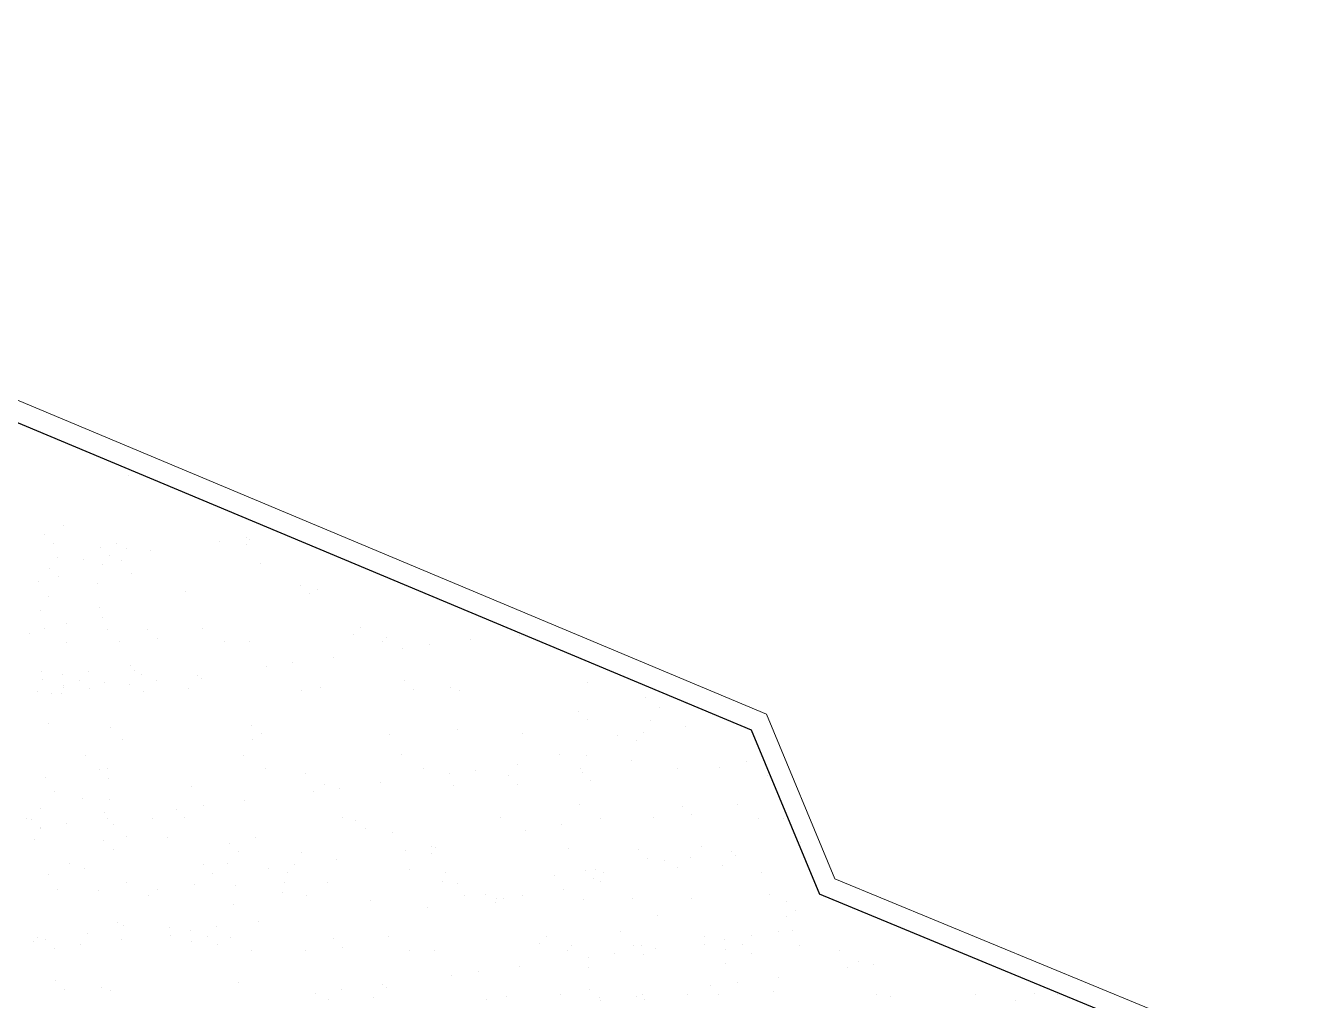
# Model space of a CAD drawing. Header units: inches. Extents: x 12249 to 15396, y 2989 to 4446.
# Drawn here: x 12782.7 to 13158.5, y 4157.6 to 4446.2 of the extents above; entities that cross this region are included whole.
import ezdxf

# ---------------------------------------------------------------- set-up
doc = ezdxf.new("R2010")
doc.units = ezdxf.units.IN
doc.header["$MEASUREMENT"] = 0
for name, color, linetype, lineweight in [('GUTTER', 7, 'Continuous', 15), ('ROOF LINE', 7, 'Continuous', 30), ('ROOFLINE', 7, 'Continuous', 30)]:
    doc.layers.add(name, color=color, linetype=linetype, lineweight=lineweight)

msp = doc.modelspace()

# ---------------------------------------------------------------- linework, layer by layer
at = {"layer": 'GUTTER'}
for p, q in [((12515.51, 4446.16), (13001.96, 4242.33)), ((13158.47, 4137.39), (13022.18, 4193.68))]:
    msp.add_line(p, q, dxfattribs=at)
at = {"layer": 'GUTTER', "ltscale": 150}
msp.add_line((13001.96, 4242.33), (13022.18, 4193.68), dxfattribs=at)
at = {"layer": 'ROOF LINE'}
msp.add_line((12515.5, 4439.66), (12997.37, 4237.75), dxfattribs=at)
at = {"layer": 'ROOF LINE', "ltscale": 150}
for p in [(12997.37, 4237.75), (13158.27, 4130.98)]:
    msp.add_line(p, (13017.59, 4189.08), dxfattribs=at)
at = {"layer": 'ROOFLINE', "color": 7, "linetype": 'Continuous', "lineweight": 25, "ltscale": 100}
for p, q in [((12813.17, 4312.97), (12813.17, 4312.97)), ((12788.22, 4295.5), (12788.22, 4295.5)), ((12793.83, 4298.13), (12793.83, 4298.13)), ((12790.98, 4292.97), (12790.98, 4292.97)), ((12804.88, 4291.79), (12804.88, 4291.79)), ((12809.65, 4292.82), (12809.65, 4292.82)), ((12812.72, 4291.47), (12812.72, 4291.47)), ((12840.16, 4293.53), (12840.16, 4293.53)), ((12847.97, 4294.55), (12847.97, 4294.55)), ((12848.02, 4292.63), (12848.02, 4292.63)), ((12849.12, 4294.17), (12849.12, 4294.17)), ((12792.34, 4288.79), (12792.34, 4288.79)), ((12799.78, 4288.21), (12799.78, 4288.21)), ((12807.59, 4289.24), (12807.59, 4289.24)), ((12811.2, 4287.76), (12811.2, 4287.76)), ((12819.79, 4290.84), (12819.79, 4290.84)), ((12789.69, 4285.5), (12789.69, 4285.5)), ((12805.46, 4286.78), (12805.46, 4286.78)), ((12814.12, 4284.07), (12814.12, 4284.07)), ((12852.18, 4286.86), (12852.18, 4286.86)), ((12786.72, 4281.54), (12786.72, 4281.54)), ((12792.45, 4282.96), (12792.45, 4282.96)), ((12804.03, 4281.01), (12804.03, 4281.01)), ((12864.05, 4280.49), (12864.05, 4280.49)), ((12789.42, 4277.29), (12789.42, 4277.29)), ((12829.93, 4278.75), (12829.93, 4278.75)), ((12866.82, 4277.96), (12866.82, 4277.96)), ((12869.2, 4279.25), (12869.2, 4279.25)), ((12787.26, 4273.17), (12787.26, 4273.17)), ((12804.52, 4273.98), (12804.52, 4273.98)), ((12794.78, 4269.23), (12794.78, 4269.23)), ((12805.5, 4271.01), (12805.5, 4271.01)), ((12783.88, 4266.12), (12783.88, 4266.12)), ((12788.48, 4267.75), (12788.48, 4267.75)), ((12807, 4267.48), (12807, 4267.48)), ((12818.96, 4267.33), (12818.96, 4267.33)), ((12835.19, 4267.84), (12835.19, 4267.84)), ((12879.87, 4266), (12879.87, 4266)), ((12881.91, 4267.92), (12881.91, 4267.92)), ((12889.48, 4265.19), (12889.48, 4265.19)), ((12928.74, 4265.69), (12928.74, 4265.69)), ((12794.81, 4263.72), (12794.81, 4263.72)), ((12810.59, 4263.91), (12810.59, 4263.91)), ((12821.73, 4264.8), (12821.73, 4264.8)), ((12841.52, 4263.81), (12841.52, 4263.81)), ((12848.97, 4263.73), (12848.97, 4263.73)), ((12888.23, 4263.89), (12888.23, 4263.89)), ((12894.37, 4261.83), (12894.37, 4261.83)), ((12902.17, 4262.85), (12902.17, 4262.85)), ((12914.37, 4264.46), (12914.37, 4264.46)), ((12934.94, 4263.98), (12934.94, 4263.98)), ((12861.8, 4257.54), (12861.8, 4257.54)), ((12873.99, 4259.14), (12873.99, 4259.14)), ((12787.54, 4254.95), (12787.54, 4254.95)), ((12793.66, 4254.09), (12793.66, 4254.09)), ((12801.47, 4255.12), (12801.47, 4255.12)), ((12813.67, 4256.72), (12813.67, 4256.72)), ((12815.06, 4255.17), (12815.06, 4255.17)), ((12816.99, 4254.23), (12816.99, 4254.23)), ((12833.62, 4253.83), (12833.62, 4253.83)), ((12853.99, 4256.51), (12853.99, 4256.51)), ((12787.66, 4252.64), (12787.66, 4252.64)), ((12793.86, 4250.92), (12793.86, 4250.92)), ((12793.98, 4250.17), (12793.98, 4250.17)), ((12798.81, 4252.43), (12798.81, 4252.43)), ((12806.17, 4251.77), (12806.17, 4251.77)), ((12813.61, 4251.19), (12813.61, 4251.19)), ((12821.42, 4252.22), (12821.42, 4252.22)), ((12834.77, 4252.84), (12834.77, 4252.84)), ((12870.14, 4250.35), (12870.14, 4250.35)), ((12894.8, 4252.32), (12894.8, 4252.32)), ((12908.51, 4250.17), (12908.51, 4250.17)), ((12949.03, 4251.63), (12949.03, 4251.63)), ((12786.17, 4249.14), (12786.17, 4249.14)), ((12790.36, 4248.39), (12790.36, 4248.39)), ((12793.24, 4248.51), (12793.24, 4248.51)), ((12801.57, 4249.9), (12801.57, 4249.9)), ((12817.58, 4249.21), (12817.58, 4249.21)), ((12830.88, 4249.85), (12830.88, 4249.85)), ((12864.29, 4249.3), (12864.29, 4249.3)), ((12897.56, 4249.79), (12897.56, 4249.79)), ((12911, 4249.38), (12911, 4249.38)), ((12966.29, 4247.17), (12966.29, 4247.17)), ((12946.28, 4243.29), (12946.28, 4243.29)), ((12970.38, 4244.46), (12970.38, 4244.46)), ((12978.19, 4245.49), (12978.19, 4245.49)), ((12789.68, 4239.67), (12789.68, 4239.67)), ((12849.7, 4239.16), (12849.7, 4239.16)), ((12949.04, 4240.76), (12949.04, 4240.76)), ((12967.71, 4240.61), (12967.71, 4240.61)), ((12807.95, 4238.57), (12807.95, 4238.57)), ((12811.54, 4235.01), (12811.54, 4235.01)), ((12852.47, 4236.62), (12852.47, 4236.62)), ((12890.42, 4236.29), (12890.42, 4236.29)), ((12910.61, 4237.83), (12910.61, 4237.83)), ((12929.69, 4236.79), (12929.69, 4236.79)), ((12957.85, 4236), (12957.85, 4236)), ((12965.65, 4237.03), (12965.65, 4237.03)), ((12977.85, 4238.63), (12977.85, 4238.63)), ((12849.91, 4234.83), (12849.91, 4234.83)), ((12963.53, 4234.57), (12963.53, 4234.57)), ((12800.6, 4230.19), (12800.6, 4230.19)), ((12847.31, 4230.27), (12847.31, 4230.27)), ((12894.02, 4230.36), (12894.02, 4230.36)), ((12928.2, 4227.44), (12928.2, 4227.44)), ((12940.73, 4230.44), (12940.73, 4230.44)), ((12948.57, 4230.12), (12948.57, 4230.12)), ((12962.09, 4228.8), (12962.09, 4228.8)), ((12996.02, 4228.23), (12996.02, 4228.23)), ((12788.61, 4223.73), (12788.61, 4223.73)), ((12804.61, 4225.99), (12804.61, 4225.99)), ((12806.92, 4226.16), (12806.92, 4226.16)), ((12853.63, 4226.24), (12853.63, 4226.24)), ((12865.52, 4224.67), (12865.52, 4224.67)), ((12900.34, 4226.33), (12900.34, 4226.33)), ((12908.2, 4224.81), (12908.2, 4224.81)), ((12916, 4225.84), (12916, 4225.84)), ((12925.54, 4224.15), (12925.54, 4224.15)), ((12947.06, 4226.41), (12947.06, 4226.41)), ((12947.48, 4225.08), (12947.48, 4225.08)), ((12975.57, 4226.19), (12975.57, 4226.19)), ((12987.99, 4226.54), (12987.99, 4226.54)), ((13002.35, 4224.2), (13002.35, 4224.2)), ((12807.38, 4223.46), (12807.38, 4223.46)), ((12831.82, 4220.95), (12831.82, 4220.95)), ((12871.09, 4221.45), (12871.09, 4221.45)), ((12875.63, 4220.52), (12875.63, 4220.52)), ((12887.82, 4222.13), (12887.82, 4222.13)), ((12909.46, 4221.26), (12909.46, 4221.26)), ((12928.31, 4221.62), (12928.31, 4221.62)), ((12949.97, 4222.72), (12949.97, 4222.72)), ((12791.31, 4219.49), (12791.31, 4219.49)), ((12799.65, 4217.39), (12799.65, 4217.39)), ((12807.49, 4217.07), (12807.49, 4217.07)), ((12847.45, 4216.81), (12847.45, 4216.81)), ((12867.82, 4219.49), (12867.82, 4219.49)), ((12787.12, 4214.39), (12787.12, 4214.39)), ((12805.98, 4213.36), (12805.98, 4213.36)), ((12827.44, 4214.18), (12827.44, 4214.18)), ((12835.25, 4215.21), (12835.25, 4215.21)), ((12946.54, 4215.54), (12946.54, 4215.54)), ((12977.02, 4215.12), (12977.02, 4215.12)), ((12979.79, 4212.59), (12979.79, 4212.59)), ((12993.25, 4215.63), (12993.25, 4215.63)), ((12782.98, 4211.57), (12782.98, 4211.57)), ((12784.46, 4211.1), (12784.46, 4211.1)), ((12787.07, 4208.86), (12787.07, 4208.86)), ((12794.87, 4209.89), (12794.87, 4209.89)), ((12807.07, 4211.5), (12807.07, 4211.5)), ((12808.89, 4209.67), (12808.89, 4209.67)), ((12820.43, 4211.5), (12820.43, 4211.5)), ((12829.69, 4211.65), (12829.69, 4211.65)), ((12876.4, 4211.74), (12876.4, 4211.74)), ((12880.45, 4210.98), (12880.45, 4210.98)), ((12923.12, 4211.82), (12923.12, 4211.82)), ((12941.36, 4209.66), (12941.36, 4209.66)), ((12952.87, 4211.51), (12952.87, 4211.51)), ((12968.66, 4211.7), (12968.66, 4211.7)), ((12999.58, 4211.6), (12999.58, 4211.6)), ((13007.03, 4211.52), (13007.03, 4211.52)), ((12785.34, 4205.33), (12785.34, 4205.33)), ((12787.23, 4208.56), (12787.23, 4208.56)), ((12805.95, 4204.9), (12805.95, 4204.9)), ((12812.48, 4206.11), (12812.48, 4206.11)), ((12824.6, 4205.84), (12824.6, 4205.84)), ((12850.85, 4205.92), (12850.85, 4205.92)), ((12883.21, 4208.45), (12883.21, 4208.45)), ((12891.37, 4207.38), (12891.37, 4207.38)), ((12930.63, 4207.89), (12930.63, 4207.89)), ((12808.71, 4202.37), (12808.71, 4202.37)), ((12843.08, 4204.13), (12843.08, 4204.13)), ((12845.85, 4201.6), (12845.85, 4201.6)), ((12864.51, 4201.45), (12864.51, 4201.45)), ((12895.02, 4202.16), (12895.02, 4202.16)), ((12902.83, 4203.19), (12902.83, 4203.19)), ((12902.88, 4201.26), (12902.88, 4201.26)), ((12903.99, 4202.81), (12903.99, 4202.81)), ((12943.4, 4202.72), (12943.4, 4202.72)), ((12964.01, 4202.29), (12964.01, 4202.29)), ((12982.66, 4203.22), (12982.66, 4203.22)), ((12991.68, 4201.62), (12991.68, 4201.62)), ((13012.05, 4204.3), (13012.05, 4204.3)), ((12795.69, 4198.19), (12795.69, 4198.19)), ((12835.36, 4197.82), (12835.36, 4197.82)), ((12842.4, 4198.27), (12842.4, 4198.27)), ((12862.46, 4197.87), (12862.46, 4197.87)), ((12874.65, 4199.48), (12874.65, 4199.48)), ((12966.77, 4199.76), (12966.77, 4199.76)), ((12971.68, 4198.98), (12971.68, 4198.98)), ((12979.48, 4200.01), (12979.48, 4200.01)), ((12988.94, 4197.64), (12988.94, 4197.64)), ((12992.84, 4200.63), (12992.84, 4200.63)), ((12789.55, 4194.83), (12789.55, 4194.83)), ((12800.28, 4196.61), (12800.28, 4196.61)), ((12838.12, 4195.29), (12838.12, 4195.29)), ((12854.65, 4196.84), (12854.65, 4196.84)), ((12860.33, 4195.41), (12860.33, 4195.41)), ((12896.26, 4196.49), (12896.26, 4196.49)), ((12907.04, 4195.49), (12907.04, 4195.49)), ((12939.11, 4194.7), (12939.11, 4194.7)), ((12948.43, 4196.18), (12948.43, 4196.18)), ((12950.91, 4193.82), (12950.91, 4193.82)), ((12951.3, 4196.3), (12951.3, 4196.3)), ((12953.75, 4195.58), (12953.75, 4195.58)), ((12975.64, 4197), (12975.64, 4197)), ((13000.46, 4195.66), (13000.46, 4195.66)), ((12792.25, 4190.59), (12792.25, 4190.59)), ((12804.37, 4190.31), (12804.37, 4190.31)), ((12812.71, 4192.63), (12812.71, 4192.63)), ((12821.76, 4190.41), (12821.76, 4190.41)), ((12832.77, 4192.04), (12832.77, 4192.04)), ((12844.88, 4191.77), (12844.88, 4191.77)), ((12859.42, 4192.71), (12859.42, 4192.71)), ((12872.03, 4192.55), (12872.03, 4192.55)), ((12906.13, 4192.8), (12906.13, 4192.8)), ((12910.4, 4192.36), (12910.4, 4192.36)), ((12942.03, 4190.43), (12942.03, 4190.43)), ((12952.85, 4192.88), (12952.85, 4192.88)), ((12819.04, 4188.6), (12819.04, 4188.6)), ((12858.89, 4189.64), (12858.89, 4189.64)), ((12865.75, 4188.68), (12865.75, 4188.68)), ((12884.8, 4187.38), (12884.8, 4187.38)), ((12912.46, 4188.77), (12912.46, 4188.77)), ((12918.92, 4189.13), (12918.92, 4189.13)), ((12921.68, 4186.59), (12921.68, 4186.59)), ((12922.03, 4187.79), (12922.03, 4187.79)), ((12924.06, 4187.89), (12924.06, 4187.89)), ((12929.83, 4188.82), (12929.83, 4188.82)), ((12947.74, 4187.46), (12947.74, 4187.46)), ((12962.43, 4187.7), (12962.43, 4187.7)), ((12979.82, 4187.8), (12979.82, 4187.8)), ((13002.94, 4189.16), (13002.94, 4189.16)), ((13007.77, 4186.95), (13007.77, 4186.95)), ((12844.28, 4185.92), (12844.28, 4185.92)), ((12901.65, 4185.11), (12901.65, 4185.11)), ((12969.6, 4182.8), (12969.6, 4182.8)), ((13007.97, 4182.62), (13007.97, 4182.62)), ((13010.53, 4184.41), (13010.53, 4184.41)), ((12809.83, 4180.77), (12809.83, 4180.77)), ((12811.77, 4179.83), (12811.77, 4179.83)), ((12825.42, 4179.25), (12825.42, 4179.25)), ((12839.35, 4179.41), (12839.35, 4179.41)), ((12851.55, 4181.02), (12851.55, 4181.02)), ((12785.03, 4175.13), (12785.03, 4175.13)), ((12786.28, 4176.43), (12786.28, 4176.43)), ((12788.75, 4175.77), (12788.75, 4175.77)), ((12800.95, 4177.37), (12800.95, 4177.37)), ((12811.17, 4175.7), (12811.17, 4175.7)), ((12825.54, 4176.93), (12825.54, 4176.93)), ((12831.55, 4178.38), (12831.55, 4178.38)), ((12831.75, 4175.22), (12831.75, 4175.22)), ((12836.69, 4176.73), (12836.69, 4176.73)), ((12843.35, 4176.38), (12843.35, 4176.38)), ((12873.82, 4175.96), (12873.82, 4175.96)), ((12890.06, 4176.47), (12890.06, 4176.47)), ((12936.77, 4176.55), (12936.77, 4176.55)), ((12958.66, 4177.98), (12958.66, 4177.98)), ((12983.48, 4176.64), (12983.48, 4176.64)), ((12989.61, 4175.77), (12989.61, 4175.77)), ((12997.42, 4176.8), (12997.42, 4176.8)), ((13005.37, 4178.06), (13005.37, 4178.06)), ((13009.61, 4178.41), (13009.61, 4178.41)), ((12791.17, 4173.07), (12791.17, 4173.07)), ((12798.98, 4174.1), (12798.98, 4174.1)), ((12839.46, 4174.2), (12839.46, 4174.2)), ((12849.67, 4172.35), (12849.67, 4172.35)), ((12865.46, 4172.55), (12865.46, 4172.55)), ((12876.59, 4173.43), (12876.59, 4173.43)), ((12896.38, 4172.44), (12896.38, 4172.44)), ((12903.83, 4172.36), (12903.83, 4172.36)), ((12934.73, 4174.64), (12934.73, 4174.64)), ((12943.1, 4172.52), (12943.1, 4172.52)), ((12944.34, 4173.82), (12944.34, 4173.82)), ((12957.04, 4171.49), (12957.04, 4171.49)), ((12962.67, 4173.78), (12962.67, 4173.78)), ((12964.98, 4173.95), (12964.98, 4173.95)), ((12965.44, 4171.25), (12965.44, 4171.25)), ((12969.23, 4173.09), (12969.23, 4173.09)), ((12983.61, 4174.32), (12983.61, 4174.32)), ((12989.81, 4172.61), (12989.81, 4172.61)), ((12994.75, 4174.12), (12994.75, 4174.12)), ((12997.52, 4171.59), (12997.52, 4171.59)), ((13011.69, 4174.03), (13011.69, 4174.03)), ((13023.58, 4172.46), (13023.58, 4172.46)), ((12928.86, 4167.78), (12928.86, 4167.78)), ((12949.23, 4170.46), (12949.23, 4170.46)), ((12949.37, 4167.28), (12949.37, 4167.28)), ((12989.88, 4168.74), (12989.88, 4168.74)), ((13025.88, 4167.28), (13025.88, 4167.28)), ((13029.15, 4169.24), (13029.15, 4169.24)), ((13033.69, 4168.31), (13033.69, 4168.31)), ((12791.6, 4163.56), (12791.6, 4163.56)), ((12908.85, 4165.14), (12908.85, 4165.14)), ((12916.66, 4166.17), (12916.66, 4166.17)), ((13005.51, 4164.6), (13005.51, 4164.6)), ((12794.36, 4161.03), (12794.36, 4161.03)), ((12805.31, 4161.41), (12805.31, 4161.41)), ((12807.8, 4160.63), (12807.8, 4160.63)), ((12845.83, 4162.87), (12845.83, 4162.87)), ((12868.48, 4159.83), (12868.48, 4159.83)), ((12876.29, 4160.85), (12876.29, 4160.85)), ((12888.48, 4162.46), (12888.48, 4162.46)), ((12889.64, 4161.47), (12889.64, 4161.47)), ((12949.66, 4160.95), (12949.66, 4160.95)), ((12985.51, 4161.97), (12985.51, 4161.97)), ((12993.31, 4163), (12993.31, 4163)), ((13003.89, 4160.26), (13003.89, 4160.26)), ((12872.44, 4157.85), (12872.44, 4157.85)), ((12885.74, 4158.48), (12885.74, 4158.48)), ((12919.15, 4157.93), (12919.15, 4157.93)), ((12925, 4158.98), (12925, 4158.98)), ((12941.04, 4159.36), (12941.04, 4159.36)), ((12952.43, 4158.42), (12952.43, 4158.42)), ((12952.94, 4157.68), (12952.94, 4157.68)), ((12963.38, 4158.8), (12963.38, 4158.8)), ((12965.13, 4159.29), (12965.13, 4159.29)), ((12965.87, 4158.02), (12965.87, 4158.02)), ((12978.49, 4159.29), (12978.49, 4159.29)), ((12987.75, 4159.44), (12987.75, 4159.44)), ((13034.47, 4159.53), (13034.47, 4159.53)), ((13038.51, 4158.77), (13038.51, 4158.77)), ((13063.83, 4159.36), (13063.83, 4159.36)), ((13075.73, 4157.68), (13075.73, 4157.68)), ((13081.18, 4159.61), (13081.18, 4159.61)), ((13087.92, 4159.29), (13087.92, 4159.29))]:
    msp.add_line(p, q, dxfattribs=at)

doc.saveas('drawing.dxf')
